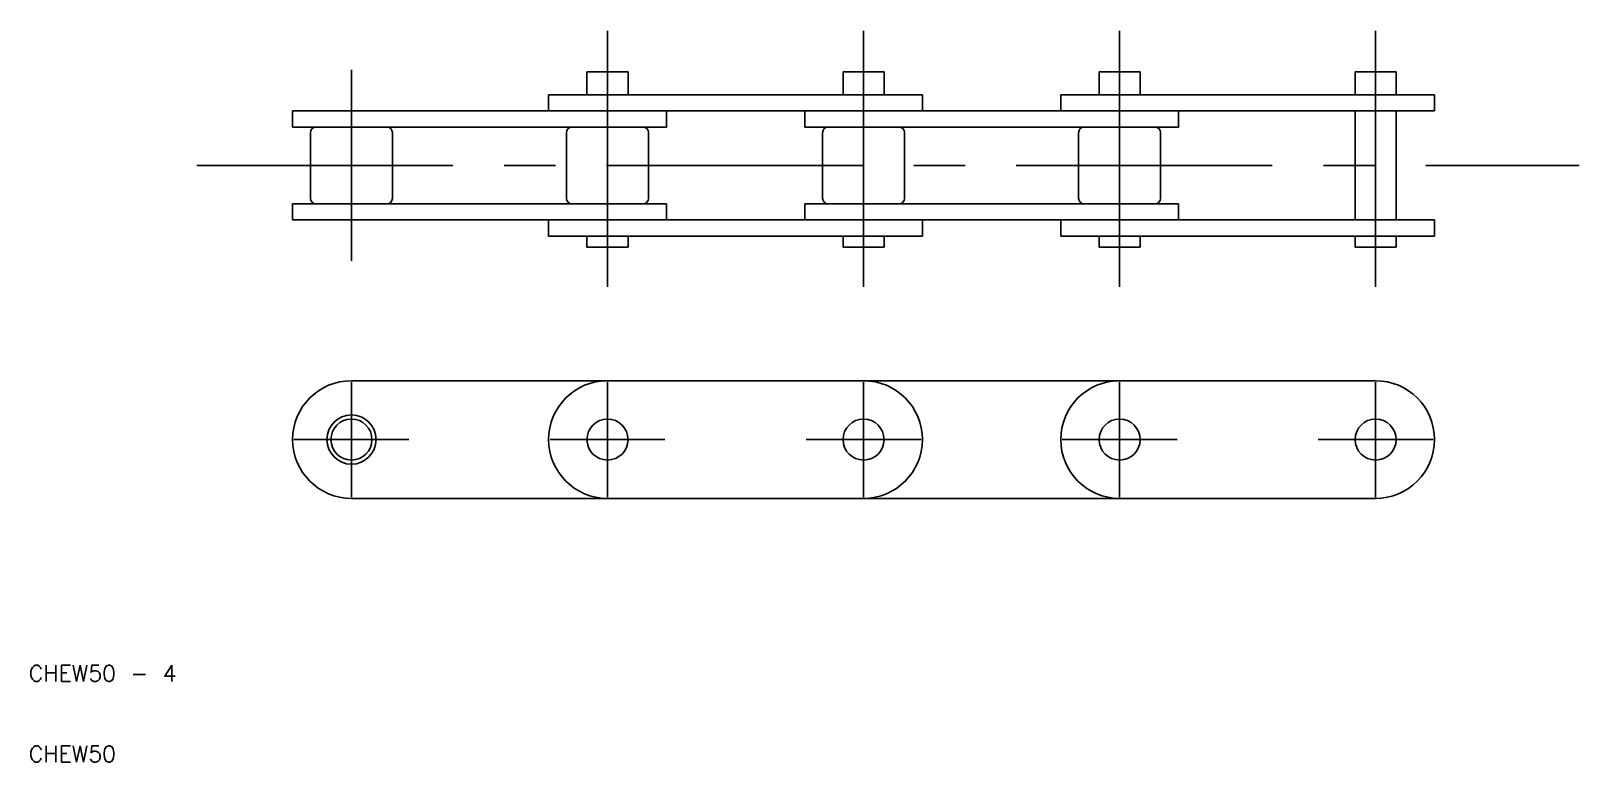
# Model space of a CAD drawing. Extents: x 10 to 202, y 10 to 101.
import ezdxf

# ---------------------------------------------------------------- set-up
doc = ezdxf.new("R2010")
doc.units = 0
doc.linetypes.add('CENTER', pattern=[50.8, 31.75, -6.35, 6.35, -6.35])
doc.layers.get('0').update_dxf_attribs({"linetype": 'CONTINUOUS'})
doc.layers.add('CENTER', color=1, linetype='CENTER')
doc.styles.get("Standard").update_dxf_attribs({"font": 'txt.shx'})

msp = doc.modelspace()

# ---------------------------------------------------------------- linework, layer by layer
at = {"color": 7, "linetype": 'CONTINUOUS'}
for p, q in [((79.205, 95.6), (84.295, 95.6)), ((79.205, 95.6), (79.205, 92.765)), ((84.295, 95.6), (84.295, 92.765)), ((110.955, 95.6), (116.045, 95.6)), ((110.955, 95.6), (110.955, 92.765)), ((116.045, 95.6), (116.045, 92.765)), ((142.705, 95.6), (147.795, 95.6)), ((142.705, 95.6), (142.705, 92.765)), ((147.795, 95.6), (147.795, 92.765)), ((174.455, 95.6), (179.545, 95.6)), ((174.455, 95.6), (174.455, 92.765)), ((179.545, 95.6), (179.545, 92.765)), ((74.45, 92.765), (79.205, 92.765)), ((74.45, 92.765), (74.45, 90.765)), ((79.205, 92.765), (84.295, 92.765)), ((84.295, 92.765), (110.955, 92.765)), ((110.955, 92.765), (116.045, 92.765)), ((116.045, 92.765), (120.8, 92.765)), ((120.8, 92.765), (120.8, 90.765)), ((137.95, 92.765), (142.705, 92.765)), ((137.95, 92.765), (137.95, 90.765)), ((142.705, 92.765), (147.795, 92.765)), ((147.795, 92.765), (174.455, 92.765)), ((174.455, 92.765), (179.545, 92.765)), ((179.545, 92.765), (184.3, 92.765)), ((184.3, 92.765), (184.3, 90.765)), ((42.7, 90.765), (89.05, 90.765)), ((42.7, 90.765), (42.7, 88.765)), ((89.05, 90.765), (106.2, 90.765)), ((89.05, 90.765), (89.05, 88.765)), ((106.2, 90.765), (152.55, 90.765)), ((106.2, 90.765), (106.2, 88.765)), ((152.55, 90.765), (174.455, 90.765)), ((152.55, 90.765), (152.55, 88.765)), ((174.455, 90.765), (179.545, 90.765)), ((174.455, 77.235), (174.455, 90.765)), ((179.545, 77.235), (179.545, 90.765)), ((179.545, 90.765), (184.3, 90.765)), ((45.597333, 88.765), (42.7, 88.765)), ((45.597333, 88.765), (54.402667, 88.765)), ((54.402667, 88.765), (77.347333, 88.765)), ((77.347333, 88.765), (86.152667, 88.765)), ((86.152667, 88.765), (89.05, 88.765)), ((109.097333, 88.765), (106.2, 88.765)), ((109.097333, 88.765), (117.902667, 88.765)), ((117.902667, 88.765), (140.847333, 88.765)), ((140.847333, 88.765), (149.652667, 88.765)), ((149.652667, 88.765), (152.55, 88.765)), ((44.92, 79.912333), (44.92, 88.087667)), ((55.08, 88.087667), (55.08, 79.912333)), ((76.67, 79.912333), (76.67, 88.087667)), ((86.83, 88.087667), (86.83, 79.912333)), ((108.42, 79.912333), (108.42, 88.087667)), ((118.58, 88.087667), (118.58, 79.912333)), ((140.17, 79.912333), (140.17, 88.087667)), ((150.33, 88.087667), (150.33, 79.912333)), ((42.7, 77.235), (42.7, 79.235)), ((45.597333, 79.235), (42.7, 79.235)), ((54.402667, 79.235), (45.597333, 79.235)), ((45.597333, 79.235), (54.402667, 79.235)), ((54.402667, 79.235), (77.347333, 79.235)), ((86.152667, 79.235), (77.347333, 79.235)), ((77.347333, 79.235), (86.152667, 79.235)), ((86.152667, 79.235), (89.05, 79.235)), ((89.05, 77.235), (89.05, 79.235)), ((106.2, 77.235), (106.2, 79.235)), ((109.097333, 79.235), (106.2, 79.235)), ((117.902667, 79.235), (109.097333, 79.235)), ((109.097333, 79.235), (117.902667, 79.235)), ((117.902667, 79.235), (140.847333, 79.235)), ((149.652667, 79.235), (140.847333, 79.235)), ((140.847333, 79.235), (149.652667, 79.235)), ((149.652667, 79.235), (152.55, 79.235)), ((152.55, 77.235), (152.55, 79.235)), ((42.7, 77.235), (89.05, 77.235)), ((74.45, 75.235), (74.45, 77.235)), ((89.05, 77.235), (106.2, 77.235)), ((106.2, 77.235), (152.55, 77.235)), ((120.8, 75.235), (120.8, 77.235)), ((137.95, 75.235), (137.95, 77.235)), ((152.55, 77.235), (174.455, 77.235)), ((174.455, 77.235), (179.545, 77.235)), ((179.545, 77.235), (184.3, 77.235)), ((184.3, 75.235), (184.3, 77.235)), ((74.45, 75.235), (79.205, 75.235)), ((79.205, 75.235), (84.295, 75.235)), ((79.205, 73.85), (79.205, 75.235)), ((84.295, 75.235), (110.955, 75.235)), ((84.295, 73.85), (84.295, 75.235)), ((110.955, 75.235), (116.045, 75.235)), ((110.955, 73.85), (110.955, 75.235)), ((116.045, 75.235), (120.8, 75.235)), ((116.045, 73.85), (116.045, 75.235)), ((137.95, 75.235), (142.705, 75.235)), ((142.705, 75.235), (147.795, 75.235)), ((142.705, 73.85), (142.705, 75.235)), ((147.795, 75.235), (174.455, 75.235)), ((147.795, 73.85), (147.795, 75.235)), ((174.455, 75.235), (179.545, 75.235)), ((174.455, 73.85), (174.455, 75.235)), ((179.545, 75.235), (184.3, 75.235)), ((179.545, 73.85), (179.545, 75.235)), ((79.205, 73.85), (84.295, 73.85)), ((110.955, 73.85), (116.045, 73.85)), ((142.705, 73.85), (147.795, 73.85)), ((174.455, 73.85), (179.545, 73.85)), ((50, 57.3), (81.75, 57.3)), ((81.75, 57.3), (113.5, 57.3)), ((113.5, 57.3), (145.25, 57.3)), ((145.25, 57.3), (177, 57.3)), ((81.75, 42.7), (50, 42.7)), ((81.75, 42.7), (113.5, 42.7)), ((145.25, 42.7), (113.5, 42.7)), ((145.25, 42.7), (177, 42.7))]:
    msp.add_line(p, q, dxfattribs=at)
for centre, radius in [((50, 50), 3.054), ((50, 50), 2.545), ((81.75, 50), 2.545), ((113.5, 50), 2.545), ((145.25, 50), 2.545), ((177, 50), 2.545)]:
    msp.add_circle(centre, radius, dxfattribs=at)
for centre, radius, start, end in [((45.597333, 88.087667), 0.677333, 90, 180), ((54.402667, 88.087667), 0.677333, 0, 90), ((77.347333, 88.087667), 0.677333, 90, 180), ((86.152667, 88.087667), 0.677333, 0, 90), ((109.097333, 88.087667), 0.677333, 90, 180), ((117.902667, 88.087667), 0.677333, 0, 90), ((140.847333, 88.087667), 0.677333, 90, 180), ((149.652667, 88.087667), 0.677333, 0, 90), ((45.597333, 79.912333), 0.677333, 180, 270), ((45.597333, 79.912333), 0.677333, 180, 270), ((54.402667, 79.912333), 0.677333, 270, 0), ((54.402667, 79.912333), 0.677333, 270, 0), ((77.347333, 79.912333), 0.677333, 180, 270), ((77.347333, 79.912333), 0.677333, 180, 270), ((86.152667, 79.912333), 0.677333, 270, 0), ((86.152667, 79.912333), 0.677333, 270, 0), ((109.097333, 79.912333), 0.677333, 180, 270), ((109.097333, 79.912333), 0.677333, 180, 270), ((117.902667, 79.912333), 0.677333, 270, 0), ((117.902667, 79.912333), 0.677333, 270, 0), ((140.847333, 79.912333), 0.677333, 180, 270), ((140.847333, 79.912333), 0.677333, 180, 270), ((149.652667, 79.912333), 0.677333, 270, 0), ((149.652667, 79.912333), 0.677333, 270, 0), ((50, 50), 7.3, 90, 270), ((81.75, 50), 7.3, 90, 270), ((113.5, 50), 7.3, 270, 90), ((145.25, 50), 7.3, 90, 270), ((177, 50), 7.3, 270, 90)]:
    msp.add_arc(centre, radius, start, end, dxfattribs=at)
at = {"layer": 'CENTER', "color": 1, "linetype": 'CENTER'}
for p, q in [((81.75, 100.68), (81.75, 68.77)), ((113.5, 100.68), (113.5, 68.77)), ((145.25, 100.68), (145.25, 68.77)), ((177, 100.68), (177, 68.77)), ((50, 95.845), (50, 72.155)), ((113.5, 95.845), (113.5, 72.155)), ((30.832864, 84), (202.222479, 84)), ((50, 57.126), (50, 42.874)), ((81.75, 57.126), (81.75, 42.874)), ((81.75, 57.126), (81.75, 42.874)), ((113.5, 57.126), (113.5, 42.874)), ((113.5, 57.126), (113.5, 42.874)), ((145.25, 57.126), (145.25, 42.874)), ((145.25, 57.126), (145.25, 42.874)), ((177, 57.126), (177, 42.874)), ((42.874, 50), (57.126, 50)), ((74.624, 50), (88.876, 50)), ((74.624, 50), (88.876, 50)), ((106.374, 50), (120.626, 50)), ((106.374, 50), (120.626, 50)), ((138.124, 50), (152.376, 50)), ((138.124, 50), (152.376, 50)), ((169.874, 50), (184.126, 50))]:
    msp.add_line(p, q, dxfattribs=at)

# ---------------------------------------------------------------- texts
at = {"color": 7, "linetype": 'CONTINUOUS'}
for s, p in [('CHEW50 - 4', (10, 20)), ('CHEW50', (10, 10))]:
    msp.add_text(s, height=2, dxfattribs=at).set_placement(p)

doc.saveas('drawing.dxf')
